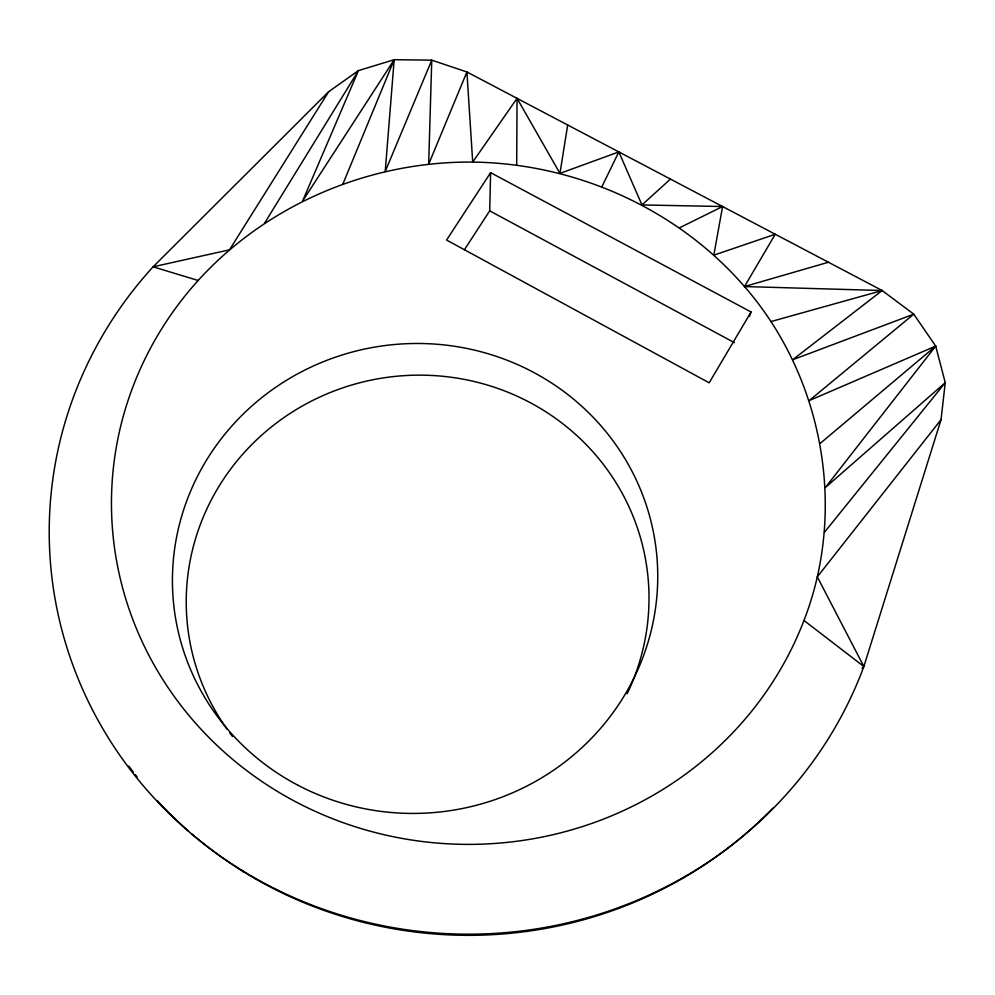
<?xml version="1.0" encoding="UTF-8"?>
<svg xmlns="http://www.w3.org/2000/svg" width="995" height="995" viewBox="0 0 995 995"><rect width="100%" height="100%" fill="white"/><g stroke="black" fill="none" stroke-linecap="round" stroke-linejoin="round"><path stroke-width="1.49" d="M516.679 165.158L517.052 98.343L472.7 162.085C369.891 161.14 267.431 204.124 198.117 280.478A357.143 341.161 -0.1 0 0 287.642 797.381A357.143 341.161 -0.1 0 0 803.96 620.47C847.354 508.98 822.927 376.508 744.496 286.548C677.01 208.589 575.496 163.367 472.7 162.085L466.916 71.963L431.755 60.16L394.182 59.7L358.436 70.608L328.636 91.727L153.093 266.809A419.43 402.353 -0.1 0 0 256.486 878.946A419.43 402.353 -0.1 0 0 863.859 666.513L941.046 419.629L945.25 382.677L935.698 346.098L913.758 314.171L882.179 290.528L466.916 71.963L428.671 164.212L431.755 60.16L385.214 171.501L394.182 59.7L302.517 201.214L358.436 70.608L264.508 223.278M464.429 249.745L489.689 210.84L490.61 172.657L751.076 311.982L749.446 316.273M824.432 532.288L945.25 382.677L825.365 487.538L935.698 346.098L809.209 400.575L913.758 314.171L792.654 359.767L882.179 290.528L744.496 286.548L775.254 234.248L713.825 255.168L722.581 206.525L641.962 204.933L618.815 151.912L559.961 173.404L567.685 124.997M342.952 183.888L394.182 59.7M601.925 186.712L618.815 151.912M751.076 311.982L709.174 382.801L446.568 240.031L490.61 172.657M328.636 91.727L229.522 249.82L153.093 266.809L198.117 280.478M941.046 419.629L817.305 576.864L863.859 666.513L862.006 668.329M641.962 204.933L670.443 179.088M820.216 443.397L935.698 346.098M679.461 227.843L722.581 206.525M744.496 286.548L828.449 262.245M770.938 321.572L882.179 290.528M489.689 210.84L734.459 342.678M803.96 620.47L863.859 666.513M241.636 870.19L243.85 871.956M517.052 98.343L559.961 173.404M772.891 808.102A415.574 398.97 -0.1 0 1 192.01 834.121M188.565 831.136A415.574 398.97 -0.1 0 1 157.173 800.527M137.186 777.058A415.574 398.97 -0.1 0 1 135.283 774.632M133.417 772.195A415.574 398.97 -0.1 0 1 128.828 766.063M227.084 729.198A231.536 224.758 -8.2 0 1 398.535 376.073A231.536 224.758 -8.2 0 1 627.149 693.751M232.494 736.487A231.536 224.758 -8.2 0 1 229.745 732.867M297.667 785.092A242.805 234.832 -7.7 0 0 657.707 572.025A242.805 234.832 -7.7 0 0 289.881 378.249A242.805 234.832 -7.7 0 0 297.667 785.092"/></g></svg>
